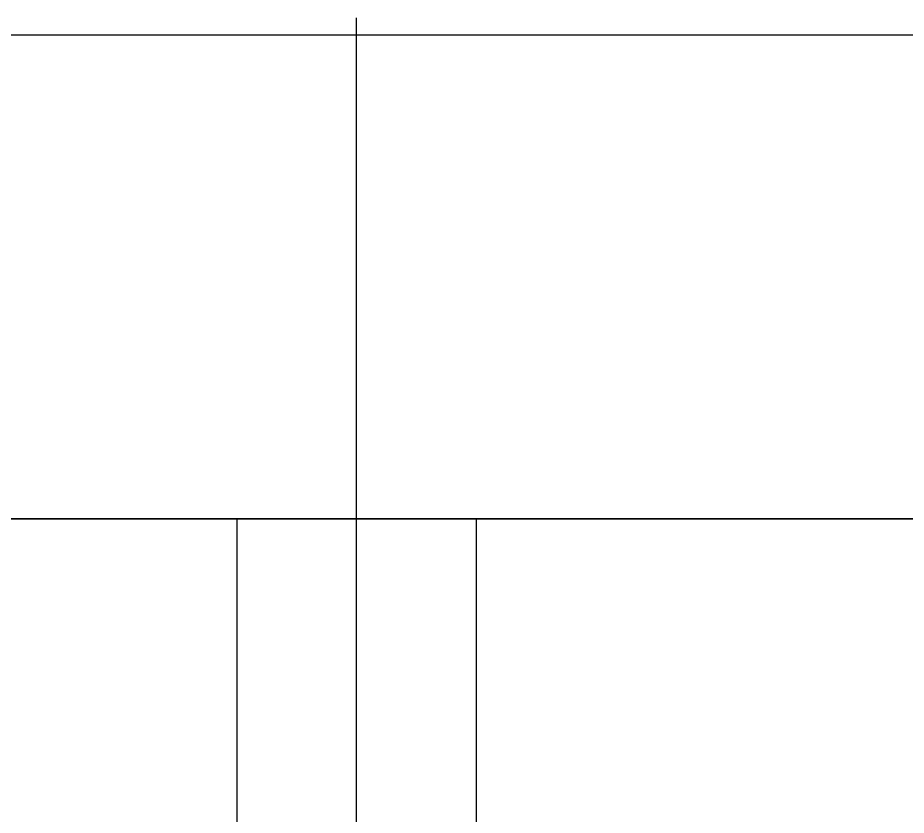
# Model space of a CAD drawing. Header units: millimetres. Extents: x 2148 to 2681, y 758 to 986.
# Drawn here: x 2428.96354 to 2428.98761, y 950.84305 to 950.86467 of the extents above; entities that cross this region are included whole.
import ezdxf

# ---------------------------------------------------------------- set-up
doc = ezdxf.new("R2010")
doc.units = ezdxf.units.MM
for name, color, linetype in [('0.1', 193, 'Continuous'), ('0.4', 121, 'Continuous'), ('contrucion line05', 86, 'Continuous'), ('D', 1, 'Continuous')]:
    doc.layers.add(name, color=color, linetype=linetype)

msp = doc.modelspace()

# ---------------------------------------------------------------- linework, layer by layer
at = {"layer": '0.1'}
for p, q in [((2429.179134389449, 950.8510831314777, -1.108796173853822e-08), (2428.886301422104, 950.8510831314924, -1.108796173853822e-08)), ((2429.179134389449, 950.8510831314777, -1.108796173853822e-08), (2428.886301422104, 950.8510831314924, -1.108796173853822e-08)), ((2429.179134389449, 950.8510831314777, -1.108796173853822e-08), (2428.886301422104, 950.8510831314924, -1.108796173853822e-08)), ((2429.179134389449, 950.8510831314777, -1.108796173853822e-08), (2428.886301422104, 950.8510831314924, -1.108796173853822e-08)), ((2429.179134389449, 950.8510831314777, -1.108796173853822e-08), (2428.886301422104, 950.8510831314924, -1.108796173853822e-08)), ((2429.179134389449, 950.8510831314777, -1.108796173853822e-08), (2428.886301422104, 950.8510831314924, -1.108796173853822e-08)), ((2429.179134389449, 950.8510831314777, -1.108796173853822e-08), (2428.886301422104, 950.8510831314924, -1.108796173853822e-08)), ((2429.179134389449, 950.8510831314777, -1.108796173853822e-08), (2428.886301422104, 950.8510831314924, -1.108796173853822e-08)), ((2429.179134389449, 950.8510831314777, -1.108796173853822e-08), (2428.886301422104, 950.8510831314924, -1.108796173853822e-08)), ((2429.179134389449, 950.8510831314777, -1.108796173853822e-08), (2428.886301422104, 950.8510831314924, -1.108796173853822e-08)), ((2428.892784199537, 950.8510831314924, -1.108796173853822e-08), (2429.172651612016, 950.8510831314924, -1.108796173853822e-08)), ((2428.892784199537, 950.8510831314924, -1.108796173853822e-08), (2429.172651612016, 950.8510831314924, -1.108796173853822e-08)), ((2428.892784199537, 950.8510831314924, -1.108796173853822e-08), (2429.172651612016, 950.8510831314924, -1.108796173853822e-08)), ((2428.892784199537, 950.8510831314924, -1.108796173853822e-08), (2429.172651612016, 950.8510831314924, -1.108796173853822e-08)), ((2428.892784199537, 950.8510831314924, -1.108796173853822e-08), (2429.172651612016, 950.8510831314924, -1.108796173853822e-08)), ((2428.892784199537, 950.8510831314924, -1.108796173853822e-08), (2429.172651612016, 950.8510831314924, -1.108796173853822e-08)), ((2428.892784199537, 950.8510831314924, -1.108796173853822e-08), (2429.172651612016, 950.8510831314924, -1.108796173853822e-08)), ((2428.892784199537, 950.8510831314924, -1.108796173853822e-08), (2429.172651612016, 950.8510831314924, -1.108796173853822e-08)), ((2428.892784199537, 950.8510831314924, -1.108796173853822e-08), (2429.172651612016, 950.8510831314924, -1.108796173853822e-08)), ((2428.892784199537, 950.8510831314924, -1.108796173853822e-08), (2429.172651612016, 950.8510831314924, -1.108796173853822e-08))]:
    msp.add_line(p, q, dxfattribs=at)
at = {"layer": '0.4', "color": 193, "lineweight": 0, "ltscale": 0.5}
for p, q in [((2428.969477323135, 950.8510831314924, -1.108796173853822e-08), (2428.892784199537, 950.8510831314924, -1.108796173853822e-08)), ((2428.969477323135, 950.8510831314924, -1.108796173853822e-08), (2428.892784199537, 950.8510831314924, -1.108796173853822e-08)), ((2428.969477323135, 950.8510831314924, -1.108796173853822e-08), (2428.892784199537, 950.8510831314924, -1.108796173853822e-08)), ((2428.969477323135, 950.8510831314924, -1.108796173853822e-08), (2428.892784199537, 950.8510831314924, -1.108796173853822e-08)), ((2428.969477323135, 950.8510831314924, -1.108796173853822e-08), (2428.892784199537, 950.8510831314924, -1.108796173853822e-08)), ((2428.969477323135, 950.8510831314924, -1.108796173853822e-08), (2428.892784199537, 950.8510831314924, -1.108796173853822e-08)), ((2428.969477323135, 950.8510831314924, -1.108796173853822e-08), (2428.892784199537, 950.8510831314924, -1.108796173853822e-08)), ((2428.969477323135, 950.8510831314924, -1.108796173853822e-08), (2428.892784199537, 950.8510831314924, -1.108796173853822e-08)), ((2428.969477323135, 950.8510831314924, -1.108796173853822e-08), (2428.892784199537, 950.8510831314924, -1.108796173853822e-08)), ((2428.969477323135, 950.8510831314924, -1.108796173853822e-08), (2428.892784199537, 950.8510831314924, -1.108796173853822e-08)), ((2429.089477023144, 950.8510831314924, -1.108796173853822e-08), (2428.972718055771, 950.8510831314924, -1.108796173853822e-08)), ((2429.089477023144, 950.8510831314924, -1.108796173853822e-08), (2428.972718055771, 950.8510831314924, -1.108796173853822e-08)), ((2429.089477023144, 950.8510831314924, -1.108796173853822e-08), (2428.972718055771, 950.8510831314924, -1.108796173853822e-08)), ((2429.089477023144, 950.8510831314924, -1.108796173853822e-08), (2428.972718055771, 950.8510831314924, -1.108796173853822e-08)), ((2429.089477023144, 950.8510831314924, -1.108796173853822e-08), (2428.972718055771, 950.8510831314924, -1.108796173853822e-08)), ((2429.089477023144, 950.8510831314924, -1.108796173853822e-08), (2428.972718055771, 950.8510831314924, -1.108796173853822e-08)), ((2429.089477023144, 950.8510831314924, -1.108796173853822e-08), (2428.972718055771, 950.8510831314924, -1.108796173853822e-08)), ((2429.089477023144, 950.8510831314924, -1.108796173853822e-08), (2428.972718055771, 950.8510831314924, -1.108796173853822e-08)), ((2429.089477023144, 950.8510831314924, -1.108796173853822e-08), (2428.972718055771, 950.8510831314924, -1.108796173853822e-08)), ((2429.089477023144, 950.8510831314924, -1.108796173853822e-08), (2428.972718055771, 950.8510831314924, -1.108796173853822e-08))]:
    msp.add_line(p, q, dxfattribs=at)
at = {"layer": '0.4', "color": 86, "lineweight": 0, "ltscale": 0.5}
for p, q in [((2428.969477323135, 950.8317705700174, -1.108796173853822e-08), (2428.969477323135, 950.8510831314924, -1.108796173853822e-08)), ((2428.969477323135, 950.8317705700174, -1.108796173853822e-08), (2428.969477323135, 950.8510831314924, -1.108796173853822e-08)), ((2428.969477323135, 950.8317705700174, -1.108796173853822e-08), (2428.969477323135, 950.8510831314924, -1.108796173853822e-08)), ((2428.969477323135, 950.8317705700174, -1.108796173853822e-08), (2428.969477323135, 950.8510831314924, -1.108796173853822e-08)), ((2428.969477323135, 950.8317705700174, -1.108796173853822e-08), (2428.969477323135, 950.8510831314924, -1.108796173853822e-08)), ((2428.969477323135, 950.8317705700174, -1.108796173853822e-08), (2428.969477323135, 950.8510831314924, -1.108796173853822e-08)), ((2428.969477323135, 950.8317705700174, -1.108796173853822e-08), (2428.969477323135, 950.8510831314924, -1.108796173853822e-08)), ((2428.969477323135, 950.8317705700174, -1.108796173853822e-08), (2428.969477323135, 950.8510831314924, -1.108796173853822e-08)), ((2428.969477323135, 950.8317705700174, -1.108796173853822e-08), (2428.969477323135, 950.8510831314924, -1.108796173853822e-08)), ((2428.969477323135, 950.8317705700174, -1.108796173853822e-08), (2428.969477323135, 950.8510831314924, -1.108796173853822e-08)), ((2428.972718055771, 950.8510831314924, -1.108796173853822e-08), (2428.972718055771, 950.8334905828668, -1.108796173853822e-08)), ((2428.972718055771, 950.8510831314924, -1.108796173853822e-08), (2428.972718055771, 950.8334905828668, -1.108796173853822e-08)), ((2428.972718055771, 950.8510831314924, -1.108796173853822e-08), (2428.972718055771, 950.8334905828668, -1.108796173853822e-08)), ((2428.972718055771, 950.8510831314924, -1.108796173853822e-08), (2428.972718055771, 950.8334905828668, -1.108796173853822e-08)), ((2428.972718055771, 950.8510831314924, -1.108796173853822e-08), (2428.972718055771, 950.8334905828668, -1.108796173853822e-08)), ((2428.972718055771, 950.8510831314924, -1.108796173853822e-08), (2428.972718055771, 950.8334905828668, -1.108796173853822e-08)), ((2428.972718055771, 950.8510831314924, -1.108796173853822e-08), (2428.972718055771, 950.8334905828668, -1.108796173853822e-08)), ((2428.972718055771, 950.8510831314924, -1.108796173853822e-08), (2428.972718055771, 950.8334905828668, -1.108796173853822e-08)), ((2428.972718055771, 950.8510831314924, -1.108796173853822e-08), (2428.972718055771, 950.8334905828668, -1.108796173853822e-08)), ((2428.972718055771, 950.8510831314924, -1.108796173853822e-08), (2428.972718055771, 950.8334905828668, -1.108796173853822e-08))]:
    msp.add_line(p, q, dxfattribs=at)
at = {"layer": 'contrucion line05', "ltscale": 0.5}
for p, q in [((2428.972718055771, 950.8365205639419, -1.108796173853822e-08), (2428.972718055771, 950.8646676230854, -1.108796173853822e-08)), ((2428.972718055771, 950.813368033996, -1.108796173853822e-08), (2428.972718055771, 950.8646676230854, -1.108796173853822e-08)), ((2428.972718055771, 950.813368033996, -1.108796173853822e-08), (2428.972718055771, 950.8646676230854, -1.108796173853822e-08)), ((2428.972718055771, 950.8365205639419, -1.108796173853822e-08), (2428.972718055771, 950.8646676230854, -1.108796173853822e-08)), ((2428.972718055771, 950.813368033996, -1.108796173853822e-08), (2428.972718055771, 950.8646676230854, -1.108796173853822e-08)), ((2428.972718055771, 950.813368033996, -1.108796173853822e-08), (2428.972718055771, 950.8646676230854, -1.108796173853822e-08)), ((2428.972718055771, 950.8365205639419, -1.108796173853822e-08), (2428.972718055771, 950.8646676230854, -1.108796173853822e-08)), ((2428.972718055771, 950.813368033996, -1.108796173853822e-08), (2428.972718055771, 950.8646676230854, -1.108796173853822e-08)), ((2428.972718055771, 950.813368033996, -1.108796173853822e-08), (2428.972718055771, 950.8646676230854, -1.108796173853822e-08)), ((2428.972718055771, 950.8365205639419, -1.108796173853822e-08), (2428.972718055771, 950.8646676230854, -1.108796173853822e-08)), ((2428.972718055771, 950.813368033996, -1.108796173853822e-08), (2428.972718055771, 950.8646676230854, -1.108796173853822e-08)), ((2428.972718055771, 950.813368033996, -1.108796173853822e-08), (2428.972718055771, 950.8646676230854, -1.108796173853822e-08)), ((2428.972718055771, 950.8365205639419, -1.108796173853822e-08), (2428.972718055771, 950.8646676230854, -1.108796173853822e-08)), ((2428.972718055771, 950.813368033996, -1.108796173853822e-08), (2428.972718055771, 950.8646676230854, -1.108796173853822e-08)), ((2428.972718055771, 950.813368033996, -1.108796173853822e-08), (2428.972718055771, 950.8646676230854, -1.108796173853822e-08)), ((2428.972718055771, 950.8365205639419, -1.108796173853822e-08), (2428.972718055771, 950.8646676230854, -1.108796173853822e-08)), ((2428.972718055771, 950.813368033996, -1.108796173853822e-08), (2428.972718055771, 950.8646676230854, -1.108796173853822e-08)), ((2428.972718055771, 950.813368033996, -1.108796173853822e-08), (2428.972718055771, 950.8646676230854, -1.108796173853822e-08)), ((2428.972718055771, 950.8365205639419, -1.108796173853822e-08), (2428.972718055771, 950.8646676230854, -1.108796173853822e-08)), ((2428.972718055771, 950.813368033996, -1.108796173853822e-08), (2428.972718055771, 950.8646676230854, -1.108796173853822e-08)), ((2428.972718055771, 950.813368033996, -1.108796173853822e-08), (2428.972718055771, 950.8646676230854, -1.108796173853822e-08)), ((2428.972718055771, 950.8365205639419, -1.108796173853822e-08), (2428.972718055771, 950.8646676230854, -1.108796173853822e-08)), ((2428.972718055771, 950.813368033996, -1.108796173853822e-08), (2428.972718055771, 950.8646676230854, -1.108796173853822e-08)), ((2428.972718055771, 950.813368033996, -1.108796173853822e-08), (2428.972718055771, 950.8646676230854, -1.108796173853822e-08)), ((2428.972718055771, 950.8365205639419, -1.108796173853822e-08), (2428.972718055771, 950.8646676230854, -1.108796173853822e-08)), ((2428.972718055771, 950.813368033996, -1.108796173853822e-08), (2428.972718055771, 950.8646676230854, -1.108796173853822e-08)), ((2428.972718055771, 950.813368033996, -1.108796173853822e-08), (2428.972718055771, 950.8646676230854, -1.108796173853822e-08)), ((2428.972718055771, 950.8365205639419, -1.108796173853822e-08), (2428.972718055771, 950.8646676230854, -1.108796173853822e-08)), ((2428.972718055771, 950.813368033996, -1.108796173853822e-08), (2428.972718055771, 950.8646676230854, -1.108796173853822e-08)), ((2428.972718055771, 950.813368033996, -1.108796173853822e-08), (2428.972718055771, 950.8646676230854, -1.108796173853822e-08)), ((2428.969477323135, 950.8510831314924, -1.108796173853822e-08), (2428.969477323135, 950.8199720981501, -1.108796173853822e-08)), ((2428.969477323135, 950.8510831314924, -1.108796173853822e-08), (2428.969477323135, 950.8199720981501, -1.108796173853822e-08)), ((2428.969477323135, 950.8510831314924, -1.108796173853822e-08), (2428.969477323135, 950.8199720981501, -1.108796173853822e-08)), ((2428.969477323135, 950.8510831314924, -1.108796173853822e-08), (2428.969477323135, 950.8199720981501, -1.108796173853822e-08)), ((2428.969477323135, 950.8510831314924, -1.108796173853822e-08), (2428.969477323135, 950.8199720981501, -1.108796173853822e-08)), ((2428.969477323135, 950.8510831314924, -1.108796173853822e-08), (2428.969477323135, 950.8199720981501, -1.108796173853822e-08)), ((2428.969477323135, 950.8510831314924, -1.108796173853822e-08), (2428.969477323135, 950.8199720981501, -1.108796173853822e-08)), ((2428.969477323135, 950.8510831314924, -1.108796173853822e-08), (2428.969477323135, 950.8199720981501, -1.108796173853822e-08)), ((2428.969477323135, 950.8510831314924, -1.108796173853822e-08), (2428.969477323135, 950.8199720981501, -1.108796173853822e-08)), ((2428.969477323135, 950.8510831314924, -1.108796173853822e-08), (2428.969477323135, 950.8199720981501, -1.108796173853822e-08)), ((2428.975958788423, 950.8510831314924, -1.108796173853822e-08), (2428.975958788423, 950.8199720981501, -1.108796173853822e-08)), ((2428.975958788423, 950.8510831314924, -1.108796173853822e-08), (2428.975958788423, 950.8199720981501, -1.108796173853822e-08)), ((2428.975958788423, 950.8510831314924, -1.108796173853822e-08), (2428.975958788423, 950.8199720981501, -1.108796173853822e-08)), ((2428.975958788423, 950.8510831314924, -1.108796173853822e-08), (2428.975958788423, 950.8199720981501, -1.108796173853822e-08)), ((2428.975958788423, 950.8510831314924, -1.108796173853822e-08), (2428.975958788423, 950.8199720981501, -1.108796173853822e-08)), ((2428.975958788423, 950.8510831314924, -1.108796173853822e-08), (2428.975958788423, 950.8199720981501, -1.108796173853822e-08)), ((2428.975958788423, 950.8510831314924, -1.108796173853822e-08), (2428.975958788423, 950.8199720981501, -1.108796173853822e-08)), ((2428.975958788423, 950.8510831314924, -1.108796173853822e-08), (2428.975958788423, 950.8199720981501, -1.108796173853822e-08)), ((2428.975958788423, 950.8510831314924, -1.108796173853822e-08), (2428.975958788423, 950.8199720981501, -1.108796173853822e-08)), ((2428.975958788423, 950.8510831314924, -1.108796173853822e-08), (2428.975958788423, 950.8199720981501, -1.108796173853822e-08))]:
    msp.add_line(p, q, dxfattribs=at)
at = {"layer": 'D', "ltscale": 0.5}
msp.add_line((2428.047329044702, 950.8642082139012), (2432.7886569999, 950.8642082139012), dxfattribs=at)
at = {"layer": 'D', "ltscale": 0.5, "elevation": -6.834584743864805e-10}
msp.add_lwpolyline([(2428.047329044716, 943.0950474619202), (2428.047329044716, 950.8642082139012), (2432.547329044717, 950.8642082139012), (2432.547329044717, 943.0950474619202)], close=True, dxfattribs=at)

doc.saveas('drawing.dxf')
